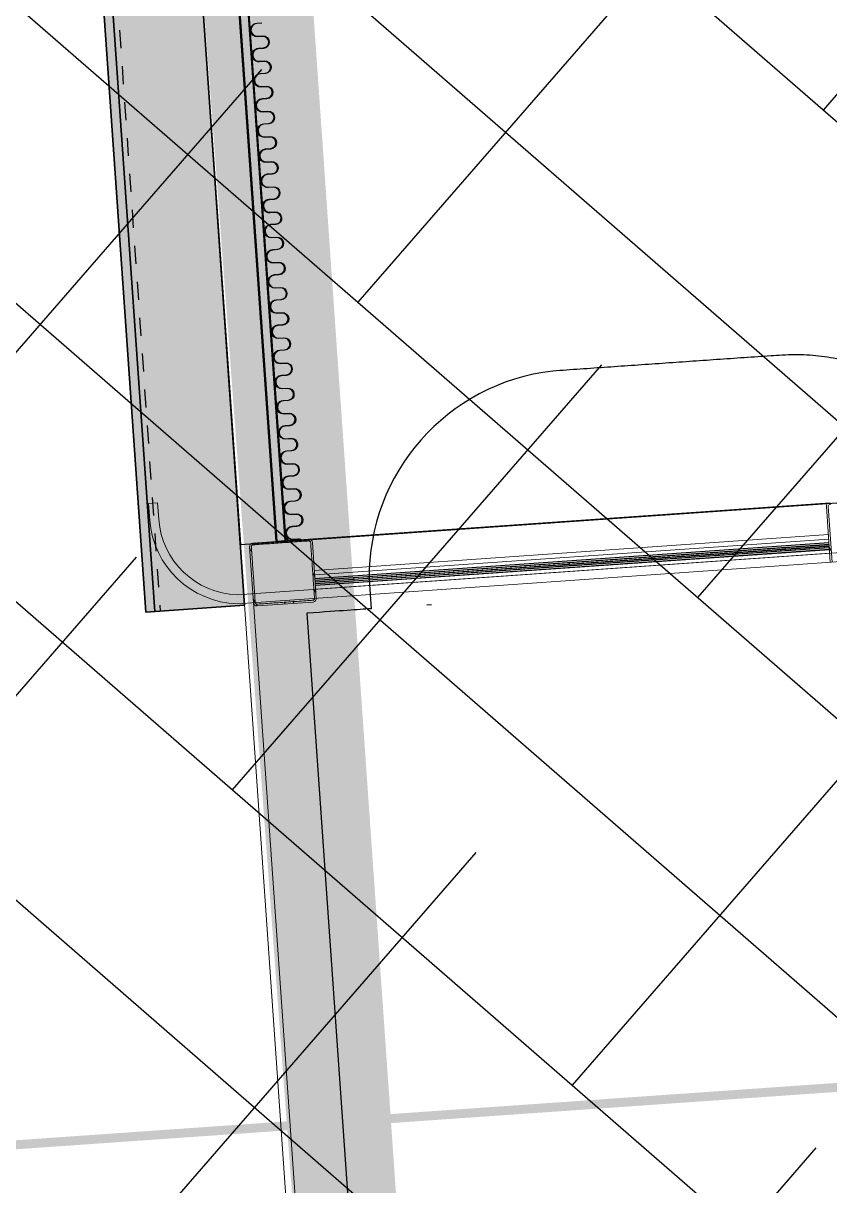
# Model space of a CAD drawing. Header units: millimetres. Extents: x 50357 to 985146, y 723188 to 1803594.
# Drawn here: x 834538.44 to 834542.92, y 818144.76 to 818151.22 of the extents above; entities that cross this region are included whole.
import ezdxf
from ezdxf.xclip import XClip

# ---------------------------------------------------------------- set-up
doc = ezdxf.new("R2010")
doc.units = ezdxf.units.MM
doc.header["$LTSCALE"] = 3
doc.header["$MEASUREMENT"] = 0
for name, pattern in [('DASHED', [19.05, 12.7, -6.35]), ('DASHED2', [0.375, 0.25, -0.125]), ('DIVIDE', [1.25, 0.5, -0.25, 0, -0.25, 0, -0.25]), ('Grid Line', [22.225, 12.7, -3.175, 3.175, -3.175]), ('XXASB-PIW-ARC-DWG-1012-MWP-XXXX-WS3-XC$0$XXXXX-PIW-P-ASB_P34_DECK_ARC-XXX$0$Member Hidden', [4.5, 2.5, -2])]:
    doc.linetypes.add(name, pattern=pattern)
doc.layers.add('-Excluded area line', color=7, linetype='DASHED2', lineweight=40)
for name, color, linetype in [('-Section line', 7, 'Continuous'), ('00-TITLEBOX', 7, 'Continuous'), ('00_Xref', 7, 'Continuous'), ('3A35X-MAGP-P-LD-00-0$0$LWK-GA_HANDRAIL', 7, 'Continuous'), ('3A35X-MAGP-P-LD-00-0$0$LWK-MA_PAVING BANDING', 8, 'Continuous')]:
    doc.layers.add(name, color=color, linetype=linetype)
for name, color, linetype, true_color in [('WKD071__', 7, 'Continuous', 0x6e6e6e), ('XXASB-PIW-ARC-DWG-1012-MWP-XXXX-WS3-XC$0$XXXXX-PIW-P-ASB_P34_DECK_ARC-XXX$0$A-ALUM_CLADD', 7, 'Continuous', 0x6e6e6e), ('XXASB-PIW-ARC-DWG-1012-MWP-XXXX-WS3-XC$0$XXXXX-PIW-P-ASB_P34_DECK_ARC-XXX$0$A-ALUM_CLADD_S', 7, 'Continuous', 0x6e6e6e), ('XXASB-PIW-ARC-DWG-1012-MWP-XXXX-WS3-XC$0$XXXXX-PIW-P-ASB_P34_DECK_ARC-XXX$0$ADS060_1', 7, 'Continuous', 0x6e6e6e), ('XXASB-PIW-ARC-DWG-1012-MWP-XXXX-WS3-XC$0$XXXXX-PIW-P-ASB_P34_DECK_ARC-XXX$0$ADS280_R', 7, 'XXASB-PIW-ARC-DWG-1012-MWP-XXXX-WS3-XC$0$XXXXX-PIW-P-ASB_P34_DECK_ARC-XXX$0$Member Hidden', 0x6e6e6e)]:
    doc.layers.add(name, color=color, linetype=linetype, true_color=true_color)
for name, color, linetype, lineweight, true_color in [('XXASB-PIW-ARC-DWG-1012-MWP-XXXX-WS3-XC$0$XXXXX-PIW-P-ASB_BRIDGE_DECK_ARC-XXX$0$A-FLOR-HRAL', 7, 'Continuous', 13, 0x6e6e6e), ('XXASB-PIW-ARC-DWG-1012-MWP-XXXX-WS3-XC$0$XXXXX-PIW-P-ASB_P34_DECK_ARC-XXX$0$ADS060', 7, 'Continuous', 25, 0x6e6e6e), ('XXASB-PIW-ARC-DWG-1012-MWP-XXXX-WS3-XC$0$XXXXX-PIW-P-ASB_P34_DECK_ARC-XXX$0$ADS280__', 7, 'Continuous', 13, 0x6e6e6e), ('XXASB-PIW-ARC-DWG-1012-MWP-XXXX-WS3-XC$0$XXXXX-PIW-P-ASB_P34_DECK_ARC-XXX$0$ADS280_BSteel', 7, 'Continuous', 13, 0x6e6e6e), ('XXASB-PIW-ARC-DWG-1012-MWP-XXXX-WS3-XC$0$XXXXX-PIW-P-ASB_P34_DECK_ARC-XXX$0$ADS280_CSteel', 7, 'Continuous', 13, 0x6e6e6e), ('XXASB-PIW-ARC-DWG-1012-MWP-XXXX-WS3-XC$0$XXXXX-PIW-P-ASB_P34_DECK_ARC-XXX$0$ADS280_S', 7, 'Continuous', 35, 0x6e6e6e)]:
    doc.layers.add(name, color=color, linetype=linetype, lineweight=lineweight, true_color=true_color)
pattern_1 = [(122.722, (835227065.1, 818090920.5), (-149.583724, -96.11217), []), (122.722, (835226878.96, 818090961.01), (-149.583724, -96.11217), [])]

# ---------------------------------------------------------------- blocks, each defined once
blk = doc.blocks.new('x-baseplan')
blk.add_lwpolyline([(834550.5505, 818213.8099), (834557.1707, 818119.1058), (834549.7388, 818118.5863), (834547.9798, 818143.7498), (834547.5808, 818143.722), (834547.5407, 818144.2956), (834539.9643, 818143.7659), (834540.0207, 818142.9597), (834532.4541, 818142.4509), (834523.9731, 818144.3196), (834526.2542, 818154.6723), (834539.4112, 818151.6754), (834539.6457, 818148.3218), (834547.2222, 818148.8514), (834547.1833, 818149.4081), (834547.5823, 818149.436), (834542.9962, 818215.0413), (834543.2207, 818215.057), (834550.326, 818213.7942), (834550.5505, 818213.8099)])
blk = doc.blocks.new('XXASB-PIW-ARC-DWG-1012-MWP-XXXX-WS3-XC$0$XXXXX-PIW-P-ASB_BRIDGE_DECK_ARC-XXX$0$Top Rail Type - Top Rail_Internal_-3272184-DECK F_F_L__ARC')
at = {"layer": 'XXASB-PIW-ARC-DWG-1012-MWP-XXXX-WS3-XC$0$XXXXX-PIW-P-ASB_BRIDGE_DECK_ARC-XXX$0$A-FLOR-HRAL'}
for p, q in [((-682184.7, 105463.2), (-682234.7, 105463.1)), ((-682234.7, 105463.1), (-682234.5, 105372)), ((-682184.7, 105463.2), (-682184.5, 105372.2)), ((-681781.4, 104874.2), (-673435.1, 104874.2)), ((-681778.9, 104924.2), (-673435.1, 104924.2))]:
    blk.add_line(p, q, dxfattribs=at)
for radius, end in [(501.4, 264.46525), (451.4, 264.16656)]:
    blk.add_arc((-681733.1, 105373.3), radius, 180.15067, end, dxfattribs=at)
blk = doc.blocks.new('XXASB-PIW-ARC-DWG-1012-MWP-XXXX-WS3-XC$0$XXXXX-PIW-P-ASB_BRIDGE_DECK_ARC-XXX$0$Railing - Sabco_Joint-3422319-DECK F_F_L__ARC')
at = {"layer": 'XXASB-PIW-ARC-DWG-1012-MWP-XXXX-WS3-XC$0$XXXXX-PIW-P-ASB_BRIDGE_DECK_ARC-XXX$0$A-FLOR-HRAL'}
for p, q in [((-8.8, 0.5), (-7.8, 0.5)), ((-8.8, 0.5), (-8.8, -0.5)), ((-7.8, 0.5), (-1.5, 0.5)), ((-7.8, -0.5), (-7.8, 0.5)), ((-1.5, -0.5), (-1.5, 0.5)), ((1.5, 0.5), (7.8, 0.5)), ((1.5, 0.5), (1.5, -0.5)), ((7.8, 0.5), (8.8, 0.5)), ((7.8, 0.5), (7.8, -0.5)), ((8.8, 0.5), (8.8, -0.5)), ((-7.8, -0.5), (-8.8, -0.5)), ((-1.5, -0.5), (-7.8, -0.5)), ((7.8, -0.5), (1.5, -0.5)), ((8.8, -0.5), (7.8, -0.5))]:
    blk.add_line(p, q, dxfattribs=at)
blk = doc.blocks.new('XXASB-PIW-ARC-DWG-1012-MWP-XXXX-WS3-XC$0$XXXXX-PIW-P-ASB_BRIDGE_DECK_ARC-XXX$0$Railing - Railing-3272202-DECK F_F_L__ARC')
at = {"layer": 'XXASB-PIW-ARC-DWG-1012-MWP-XXXX-WS3-XC$0$XXXXX-PIW-P-ASB_BRIDGE_DECK_ARC-XXX$0$A-FLOR-HRAL'}
for p, q in [((-678482.6, 105003.9), (-681342.6, 105003.9)), ((-681342.6, 104984.8), (-678482.6, 104984.8)), ((-681342.6, 104982.5), (-678482.6, 104982.4)), ((-681342.6, 104974.7), (-678482.6, 104974.7)), ((-681342.6, 104972.3), (-681342.6, 104973.3)), ((-681342.6, 104973.3), (-681128.2, 104973.3)), ((-681342.6, 104966), (-681342.6, 104972.3)), ((-681342.6, 104972.3), (-681128.1, 104972.3)), ((-681342.6, 104963), (-681342.6, 104966)), ((-681342.6, 104966), (-678482.6, 104966)), ((-681342.6, 104956.8), (-681342.6, 104963)), ((-681342.6, 104963), (-678482.6, 104963)), ((-681342.6, 104955.8), (-681342.6, 104956.8)), ((-681342.6, 104956.8), (-681128.1, 104956.8)), ((-681342.6, 104955.8), (-681128.2, 104955.8)), ((-681342.6, 104954.3), (-678482.6, 104954.3)), ((-681342.6, 104946.6), (-678482.6, 104946.6)), ((-681342.6, 104944.3), (-678482.6, 104944.2)), ((-681127.1, 104973.3), (-679928.2, 104973.3)), ((-681127.1, 104972.3), (-679928.1, 104972.3)), ((-681127.1, 104956.8), (-679928.1, 104956.8)), ((-681127.1, 104955.8), (-679928.2, 104955.8)), ((-679927.1, 104973.3), (-678728.2, 104973.3)), ((-679927.1, 104972.3), (-678728.1, 104972.3)), ((-679927.1, 104956.8), (-678728.1, 104956.8)), ((-679927.1, 104955.8), (-678728.2, 104955.8)), ((-678727.1, 104973.3), (-678482.6, 104973.3)), ((-678727.1, 104972.3), (-678482.6, 104972.3)), ((-678727.1, 104956.8), (-678482.6, 104956.8)), ((-678727.1, 104955.8), (-678482.6, 104955.8)), ((-681342.6, 104925.1), (-678482.6, 104925.1))]:
    blk.add_line(p, q, dxfattribs=at)
at = {"extrusion": (0, 0, -1), "zscale": -1, "rotation": 90.00029486388054}
for p in [(681127.6, 104964.5), (679927.6, 104964.5), (678727.6, 104964.5)]:
    blk.add_blockref('XXASB-PIW-ARC-DWG-1012-MWP-XXXX-WS3-XC$0$XXXXX-PIW-P-ASB_BRIDGE_DECK_ARC-XXX$0$Railing - Sabco_Joint-3422319-DECK F_F_L__ARC', p, dxfattribs=at)
blk = doc.blocks.new('XXASB-PIW-ARC-DWG-1012-MWP-XXXX-WS3-XC$0$XXXXX-PIW-P-ASB_BRIDGE_DECK_ARC-XXX')
at = {"layer": 'XXASB-PIW-ARC-DWG-1012-MWP-XXXX-WS3-XC$0$XXXXX-PIW-P-ASB_BRIDGE_DECK_ARC-XXX$0$A-FLOR-HRAL', "rotation": 3.999000000000387}
for name in ['XXASB-PIW-ARC-DWG-1012-MWP-XXXX-WS3-XC$0$XXXXX-PIW-P-ASB_BRIDGE_DECK_ARC-XXX$0$Railing - Railing-3272202-DECK F_F_L__ARC', 'XXASB-PIW-ARC-DWG-1012-MWP-XXXX-WS3-XC$0$XXXXX-PIW-P-ASB_BRIDGE_DECK_ARC-XXX$0$Top Rail Type - Top Rail_Internal_-3272184-DECK F_F_L__ARC']:
    blk.add_blockref(name, (835227065.1, 818090920.5), dxfattribs=at)
blk = doc.blocks.new('XXASB-PIW-ARC-DWG-1012-MWP-XXXX-WS3-XC$0$XXXXX-PIW-P-ASB_P34_DECK_ARC-XXX$0$A$C28FF3B3D')
blk.add_lwpolyline([(-3223.3, -14762.2), (-3221.4, -14768.6)])
at = {"layer": 'XXASB-PIW-ARC-DWG-1012-MWP-XXXX-WS3-XC$0$XXXXX-PIW-P-ASB_P34_DECK_ARC-XXX$0$A-ALUM_CLADD'}
blk.add_line((-3245.2, -14688.1), (-3260.7, -14635.3), dxfattribs=at)
for points in [[(-3223.3, -14762.2, 0.09367), (-3224.5, -14750.3), (-3232.2, -14724.4, -1), (-3159.3, -14702.9), (-3151.6, -14728.8, 1), (-3090.2, -14710.7), (-3097.9, -14684.8, -1), (-3025, -14663.3), (-3017.4, -14689.2, 1), (-2956, -14671.1), (-2963.6, -14645.2, -1), (-2890.7, -14623.7), (-2883.1, -14649.6, 1), (-2821.7, -14631.5), (-2829.3, -14605.6, -1), (-2756.4, -14584.1), (-2748.8, -14610, 1), (-2687.4, -14591.9), (-2695.1, -14566, -1), (-2622.2, -14544.5), (-2614.5, -14570.4, 1), (-2553.1, -14552.3), (-2560.8, -14526.4, -1), (-2487.9, -14504.9), (-2480.2, -14530.8, 1), (-2418.9, -14512.7), (-2426.5, -14486.8, -1), (-2353.6, -14465.3), (-2346, -14491.1, 1), (-2284.6, -14473), (-2292.2, -14447.1, -1), (-2219.3, -14425.6), (-2211.7, -14451.5, 1), (-2150.3, -14433.4), (-2157.9, -14407.5, -1), (-2085, -14386), (-2077.4, -14411.9, 1), (-2016, -14393.8), (-2023.7, -14367.9, -1), (-1950.8, -14346.4), (-1943.1, -14372.3, 1), (-1881.7, -14354.2), (-1889.4, -14328.3, -1), (-1816.5, -14306.8), (-1808.8, -14332.7, 1), (-1747.5, -14314.6), (-1755.1, -14288.7, -1), (-1682.2, -14267.2), (-1674.6, -14293.1, 1), (-1613.2, -14275), (-1620.8, -14249.1, -1), (-1547.9, -14227.6), (-1540.3, -14253.5, 1), (-1478.9, -14235.4), (-1486.5, -14209.5, -1), (-1413.6, -14188), (-1406, -14213.9, 1), (-1344.6, -14195.7), (-1352.3, -14169.8, -1), (-1279.4, -14148.3), (-1271.7, -14174.2, 1), (-1210.3, -14156.1), (-1218, -14130.2, -1), (-1145.1, -14108.7), (-1137.5, -14134.6, 1), (-1076.1, -14116.5), (-1083.7, -14090.6, -1), (-1010.8, -14069.1), (-1003.2, -14095, 1), (-941.8, -14076.9), (-949.4, -14051, -1), (-876.5, -14029.5), (-868.9, -14055.4, 1), (-807.5, -14037.3), (-815.2, -14011.4, -1), (-742.3, -13989.9), (-734.6, -14015.8, 1), (-673.2, -13997.7), (-680.9, -13971.8, -1), (-608, -13950.3), (-600.3, -13976.2, 1), (-539, -13958.1), (-546.6, -13932.2, -1), (-473.7, -13910.7)], [(-468.9, -13937.4), (-476.6, -13911.5, 1), (-543.7, -13931.3), (-536.1, -13957.2, -1), (-603.2, -13977), (-610.9, -13951.1, 1), (-678, -13970.9), (-670.4, -13996.8, -1), (-737.5, -14016.6), (-745.1, -13990.7, 1), (-812.3, -14010.5), (-804.6, -14036.4, -1), (-871.8, -14056.2), (-879.4, -14030.4, 1), (-946.6, -14050.2), (-938.9, -14076.1, -1), (-1006.1, -14095.9), (-1013.7, -14070, 1), (-1080.8, -14089.8), (-1073.2, -14115.7, -1), (-1140.3, -14135.5), (-1148, -14109.6, 1), (-1215.1, -14129.4), (-1207.5, -14155.3, -1), (-1274.6, -14175.1), (-1282.2, -14149.2, 1), (-1349.4, -14169), (-1341.7, -14194.9, -1), (-1408.9, -14214.7), (-1416.5, -14188.8, 1), (-1483.7, -14208.6), (-1476, -14234.5, -1), (-1543.2, -14254.3), (-1550.8, -14228.4, 1), (-1617.9, -14248.2), (-1610.3, -14274.1, -1), (-1677.4, -14293.9), (-1685.1, -14268, 1), (-1752.2, -14287.8), (-1744.6, -14313.7, -1), (-1811.7, -14333.5), (-1819.4, -14307.6, 1), (-1886.5, -14327.5), (-1878.9, -14353.3, -1), (-1946, -14373.2), (-1953.6, -14347.3, 1), (-2020.8, -14367.1), (-2013.1, -14393, -1), (-2080.3, -14412.8), (-2087.9, -14386.9, 1), (-2155.1, -14406.7), (-2147.4, -14432.6, -1), (-2214.6, -14452.4), (-2222.2, -14426.5, 1), (-2289.3, -14446.3), (-2281.7, -14472.2, -1), (-2348.8, -14492), (-2356.5, -14466.1, 1), (-2423.6, -14485.9), (-2416, -14511.8, -1), (-2483.1, -14531.6), (-2490.8, -14505.7, 1), (-2557.9, -14525.5), (-2550.3, -14551.4, -1), (-2617.4, -14571.2), (-2625, -14545.3, 1), (-2692.2, -14565.1), (-2684.5, -14591, -1), (-2751.7, -14610.8), (-2759.3, -14584.9, 1), (-2826.5, -14604.7), (-2818.8, -14630.6, -1), (-2886, -14650.5), (-2893.6, -14624.6, 1), (-2960.7, -14644.4), (-2953.1, -14670.3, -1), (-3020.2, -14690.1), (-3027.9, -14664.2, 1), (-3095, -14684), (-3087.4, -14709.9, -1), (-3154.5, -14729.7), (-3162.1, -14703.8, 1), (-3229.3, -14723.6), (-3221.6, -14749.5, -0.139026), (-3221.4, -14768.6, -0.139026)]]:
    blk.add_lwpolyline(points, format="xyb", dxfattribs=at)
at = {"layer": 'XXASB-PIW-ARC-DWG-1012-MWP-XXXX-WS3-XC$0$XXXXX-PIW-P-ASB_P34_DECK_ARC-XXX$0$A-ALUM_CLADD_S'}
for points in [[(-3260.7, -14635.3), (200, -13615), (200, -12975.5)], [(-3259.3, -14640.1), (205, -13618.7), (205, -12975.5)], [(-3246.6, -14683.3), (250, -13652.4), (250, -12975.5)], [(-3245.2, -14688.1), (255, -13656.1), (255, -12975.5)]]:
    blk.add_lwpolyline(points, dxfattribs=at)
blk = doc.blocks.new('XXASB-PIW-ARC-DWG-1012-MWP-XXXX-WS3-XC$0$XXXXX-PIW-P-ASB_P34_DECK_ARC-XXX')
at = {"layer": 'XXASB-PIW-ARC-DWG-1012-MWP-XXXX-WS3-XC$0$XXXXX-PIW-P-ASB_P34_DECK_ARC-XXX$0$ADS060', "extrusion": (3.2575e-17, -2.55663e-18, -1)}
blk.add_hatch(color=256, dxfattribs=at).paths.add_polyline_path([(-834539170.5, 818147949.5), (-834539669.3, 818147984.4), (-834539411.1, 818151675.6), (-834538901.8, 818151791.6)])
at = {"layer": 'XXASB-PIW-ARC-DWG-1012-MWP-XXXX-WS3-XC$0$XXXXX-PIW-P-ASB_P34_DECK_ARC-XXX$0$ADS060_1', "extrusion": (5.58023e-16, 2.61894e-17, -1)}
blk.add_hatch(color=256, dxfattribs=at).paths.add_polyline_path([(-834539120.6, 818147946), (-834539170.5, 818147949.5), (-834538901.8, 818151791.6), (-834538850.8, 818151803.2)])
at = {"layer": 'XXASB-PIW-ARC-DWG-1012-MWP-XXXX-WS3-XC$0$XXXXX-PIW-P-ASB_P34_DECK_ARC-XXX$0$ADS280_CSteel'}
h = blk.add_hatch(dxfattribs=at)
h.set_pattern_fill('FP_1', color=256, style=0, pattern_type=2)
h.set_pattern_definition(pattern_1)
h.paths.add_polyline_path([(834543269.7, 818148247.3), (834543248.1, 818148556.6), (834543241.3, 818148570.3), (834543226.7, 818148575.1), (834542917.5, 818148553.5), (834542903.8, 818148546.7), (834542898.9, 818148532.2), (834542920.6, 818148222.9), (834542927.4, 818148209.2), (834542941.9, 818148204.4), (834543251.2, 818148226), (834543264.9, 818148232.8)], flags=0)
h.paths.add_polyline_path([(834543259.7, 818148246.6), (834543257.3, 818148239.4), (834543250.5, 818148236), (834542941.2, 818148214.4), (834542934, 818148216.8), (834542930.5, 818148223.6), (834542908.9, 818148532.9), (834542911.3, 818148540.1), (834542918.2, 818148543.6), (834543227.4, 818148565.2), (834543234.7, 818148562.7), (834543238.1, 818148555.9), (834543256, 818148299.9)], flags=0)
h = blk.add_hatch(dxfattribs=at)
h.set_pattern_fill('FP_1', color=256, style=0, pattern_type=2)
h.set_pattern_definition(pattern_1)
h.paths.add_polyline_path([(834540067.5, 818148023.5), (834540045.9, 818148332.7), (834540039.1, 818148346.4), (834540024.6, 818148351.3), (834539715.3, 818148329.7), (834539701.6, 818148322.9), (834539696.8, 818148308.3), (834539718.4, 818147999.1), (834539725.2, 818147985.4), (834539739.7, 818147980.5), (834540049, 818148002.1), (834540062.7, 818148009), (834540066.3, 818148020)], flags=0)
h.paths.add_polyline_path([(834540057.5, 818148022.8), (834540055.1, 818148015.5), (834540048.3, 818148012.1), (834539739, 818147990.5), (834539731.8, 818147992.9), (834539728.4, 818147999.8), (834539706.7, 818148309), (834539709.2, 818148316.3), (834539716, 818148319.7), (834540025.3, 818148341.3), (834540032.5, 818148338.9), (834540035.9, 818148332), (834540051.9, 818148104.3)], flags=0)
at = {"layer": 'XXASB-PIW-ARC-DWG-1012-MWP-XXXX-WS3-XC$0$XXXXX-PIW-P-ASB_P34_DECK_ARC-XXX$0$ADS280__'}
for p, q in [((834542898.9, 818148532.2), (834542920.6, 818148222.9)), ((834542930.5, 818148223.6), (834542908.9, 818148532.9)), ((834539964.9, 818143758.2), (834539644.9, 818148333.6)), ((834540024.6, 818148351.3), (834539715.3, 818148329.7)), ((834540067.5, 818148023.5), (834540045.9, 818148332.7)), ((834542909.8, 818148377.6), (834540056.7, 818148178.1)), ((834539696.8, 818148308.3), (834539718.4, 818147999.1)), ((834539718.4, 818147998.8), (834539991.2, 818144099)), ((834539739.7, 818147980.5), (834540049, 818148002.1))]:
    blk.add_line(p, q, dxfattribs=at)
for centre, major_axis, start_param, end_param in [((834542918.9, 818148533.6), (-10.5, 17), 5.802892, 7.373689), ((834542918.9, 818148533.6), (-5.02, 8.65), 5.826684, 7.39748), ((834539716.7, 818148309.7), (-19.8, 2.5), 4.90816, 6.478956), ((834540026, 818148331.3), (2.5, 19.8), 4.90816, 6.478956), ((834539738.3, 818148000.5), (11.1, 16.6), 2.230214, 3.801011), ((834540047.6, 818148022.1), (-14.6, 13.6), 2.39109, 3.961886)]:
    blk.add_ellipse(centre, major_axis=major_axis, ratio=1, start_param=start_param, end_param=end_param, dxfattribs=at)
blk.add_rational_spline([(834539739, 818147990.5), (834539893.6, 818148001.3), (834540048.3, 818148012.1), (834540058.2, 818148012.8), (834540057.5, 818148022.8), (834540046.7, 818148177.4), (834540035.9, 818148332), (834540035.6, 818148336.2), (834540032.5, 818148338.9), (834540029.4, 818148341.6), (834540025.3, 818148341.3), (834539870.6, 818148330.5), (834539716, 818148319.7), (834539706, 818148319), (834539706.7, 818148309), (834539717.5, 818148154.4), (834539728.4, 818147999.8), (834539729, 818147989.8), (834539739, 818147990.5)], [1, 1, 1, 0.707106781187, 1, 1, 1, 0.923879532511, 1, 0.923879532511, 1, 1, 1, 0.707106781187, 1, 1, 1, 0.707106781187, 1], degree=2, knots=[0, 0, 0, 1, 1, 2.570796, 2.570796, 3.570796, 3.570796, 4.356194, 4.356194, 5.141593, 5.141593, 6.141593, 6.141593, 7.712389, 7.712389, 8.712389, 8.712389, 10.283185, 10.283185, 10.283185], dxfattribs=at)
at = {"layer": 'XXASB-PIW-ARC-DWG-1012-MWP-XXXX-WS3-XC$0$XXXXX-PIW-P-ASB_P34_DECK_ARC-XXX$0$ADS280_BSteel'}
blk.add_line((834542917.5, 818148553.5), (834540024.6, 818148351.3), dxfattribs=at)
at = {"layer": 'XXASB-PIW-ARC-DWG-1012-MWP-XXXX-WS3-XC$0$XXXXX-PIW-P-ASB_P34_DECK_ARC-XXX$0$ADS280_R'}
blk.add_line((834538933, 818151775.2), (834539200.4, 818147951.6), dxfattribs=at)
at = {"layer": 'XXASB-PIW-ARC-DWG-1012-MWP-XXXX-WS3-XC$0$XXXXX-PIW-P-ASB_P34_DECK_ARC-XXX$0$ADS280_S'}
for p, q in [((834538851.9, 818151788.1), (834539120.6, 818147946)), ((834538901.8, 818151791.6), (834539170.5, 818147949.5)), ((834539669.3, 818147984.4), (834539411.1, 818151675.6)), ((834539120.6, 818147946), (834539669.3, 818147984.4))]:
    blk.add_line(p, q, dxfattribs=at)
at = {"layer": 'XXASB-PIW-ARC-DWG-1012-MWP-XXXX-WS3-XC$0$XXXXX-PIW-P-ASB_P34_DECK_ARC-XXX$0$A-ALUM_CLADD', "rotation": 77.57393732135162}
blk.add_blockref('XXASB-PIW-ARC-DWG-1012-MWP-XXXX-WS3-XC$0$XXXXX-PIW-P-ASB_P34_DECK_ARC-XXX$0$A$C28FF3B3D', (834526254.2, 818154672.3), dxfattribs=at)
blk.add_blockref('XXASB-PIW-ARC-DWG-1012-MWP-XXXX-WS3-XC$0$XXXXX-PIW-P-ASB_P34_DECK_ARC-XXX$0$A$C28FF3B3D', (834526254.2, 818154672.3), dxfattribs=at)
blk = doc.blocks.new('XXASB-PIW-ARC-DWG-1012-MWP-XXXX-WS3-XC')
for name in ['XXASB-PIW-ARC-DWG-1012-MWP-XXXX-WS3-XC$0$XXXXX-PIW-P-ASB_BRIDGE_DECK_ARC-XXX', 'XXASB-PIW-ARC-DWG-1012-MWP-XXXX-WS3-XC$0$XXXXX-PIW-P-ASB_P34_DECK_ARC-XXX']:
    blk.add_blockref(name, (0, 0))

msp = doc.modelspace()

# ---------------------------------------------------------------- hatches: boundary and pattern name
at = {"layer": '-Excluded area line'}
h = msp.add_hatch(dxfattribs=at)
h.set_pattern_fill('ANSI31', color=256)
h.set_pattern_definition([(45, (0, -1e-20), (-0.088388347648, 0.088388347648), [])])
edge = h.paths.add_edge_path(flags=0)
edge.add_arc((834576.0018, 818046.0853), 0.5122, 0, 360)
edge = h.paths.add_edge_path(flags=17)
edge.add_line((834509.6545, 817903.2275), (834493.6514, 818132.2001))
edge.add_line((834493.6514, 818132.2001), (834495.2223, 818132.3099))
edge.add_line((834495.2223, 818132.3099), (834492.4442, 818172.006))
edge.add_line((834492.4442, 818172.006), (834490.7844, 818173.101))
edge.add_line((834490.7844, 818173.101), (834489.6765, 818188.9415))
edge.add_line((834489.6765, 818188.9415), (834489.6774, 818188.9421))
edge.add_arc((834477.0466, 818171.6149), 21.4422, 53.90525, 53.90955, ccw=False)
edge.add_line((834489.6787, 818188.9412), (834492.8109, 818186.3755))
edge.add_line((834492.8109, 818186.3755), (834497.7494, 818181.813))
edge.add_arc((834561.6075, 818267.2782), 106.6872, 233.233545, 261.758005)
edge.add_line((834546.3134, 818161.6929), (834554.1557, 818160.6631))
edge.add_line((834554.1557, 818160.6631), (834570.5637, 818158.5084))
edge.add_line((834570.5637, 818158.5084), (834605.9636, 818157.5669))
edge.add_line((834605.9636, 818157.5669), (834605.9639, 818157.5666))
edge.add_line((834605.9639, 818157.5666), (834605.9667, 818157.5668))
edge.add_line((834605.9667, 818157.5668), (834630.1531, 818158.3824))
edge.add_line((834630.1531, 818158.3824), (834633.0978, 818158.5888))
edge.add_line((834633.0978, 818158.5888), (834636.8138, 818105.5105))
edge.add_line((834636.8138, 818105.5105), (834642.7992, 818105.9295))
edge.add_line((834642.7992, 818105.9295), (834646.2911, 818056.0516))
edge.add_line((834646.2911, 818056.0516), (834640.3051, 818055.6325))
edge.add_line((834640.3051, 818055.6325), (834643.399, 818011.4407))
edge.add_line((834643.399, 818011.4407), (834641.1551, 818011.2836))
edge.add_line((834641.1551, 818011.2836), (834643.4009, 817979.1978))
edge.add_line((834643.4009, 817979.1978), (834644.173, 817967.859))
edge.add_line((834644.173, 817967.859), (834644.8988, 817967.9097))
edge.add_line((834644.8988, 817967.9097), (834645.6245, 817967.9604))
edge.add_line((834645.6245, 817967.9604), (834648.1218, 817931.8786))
edge.add_line((834648.1218, 817931.8786), (834646.7337, 817931.6033))
edge.add_line((834646.7337, 817931.6033), (834552.2507, 817919.4891))
edge.add_line((834552.2507, 817919.4891), (834509.6545, 817903.2275))
edge = h.paths.add_edge_path(flags=0)
edge.add_arc((834576.0018, 818046.0853), 0.5122, 0, 360)
h.paths.add_polyline_path([(834583.1485, 817943.8543), (834576.0018, 818046.0853), (834503.6783, 818041.0294), (834511.7505, 817925.5589), (834547.4409, 817939.3012)], flags=0)
h.paths.add_polyline_path([(834576.0018, 818046.0853), (834503.6783, 818041.0294), (834511.7505, 817925.5589), (834547.4409, 817939.3012), (834583.1485, 817943.8543)], flags=0)
h.paths.add_polyline_path([(834576.6662, 818044.0156), (834589.1533, 818044.8886), (834588.9683, 818047.5356), (834576.4812, 818046.6627)], flags=8)
h.paths.add_polyline_path([(834616.9632, 817995.7728), (834587.3341, 817993.7015), (834583.9069, 818042.7253), (834613.536, 818044.7966)], flags=0)
edge = h.paths.add_edge_path(flags=17)
edge.add_line((834509.6545, 817903.2275), (834493.6514, 818132.2001))
edge.add_line((834493.6514, 818132.2001), (834495.2223, 818132.3099))
edge.add_line((834495.2223, 818132.3099), (834492.4442, 818172.006))
edge.add_line((834492.4442, 818172.006), (834490.7844, 818173.101))
edge.add_line((834490.7844, 818173.101), (834489.6765, 818188.9415))
edge.add_line((834489.6765, 818188.9415), (834489.6774, 818188.9421))
edge.add_arc((834477.0466, 818171.6149), 21.4422, 53.90525, 53.90955, ccw=False)
edge.add_line((834489.6787, 818188.9412), (834492.8109, 818186.3755))
edge.add_line((834492.8109, 818186.3755), (834497.7494, 818181.813))
edge.add_arc((834561.6075, 818267.2782), 106.6872, 233.233545, 261.758005)
edge.add_line((834546.3134, 818161.6929), (834554.1557, 818160.6631))
edge.add_line((834554.1557, 818160.6631), (834570.5637, 818158.5084))
edge.add_line((834570.5637, 818158.5084), (834605.9636, 818157.5669))
edge.add_line((834605.9636, 818157.5669), (834605.9639, 818157.5666))
edge.add_line((834605.9639, 818157.5666), (834605.9667, 818157.5668))
edge.add_line((834605.9667, 818157.5668), (834630.1531, 818158.3824))
edge.add_line((834630.1531, 818158.3824), (834633.0978, 818158.5888))
edge.add_line((834633.0978, 818158.5888), (834636.8138, 818105.5105))
edge.add_line((834636.8138, 818105.5105), (834642.7992, 818105.9295))
edge.add_line((834642.7992, 818105.9295), (834646.2911, 818056.0516))
edge.add_line((834646.2911, 818056.0516), (834640.3051, 818055.6325))
edge.add_line((834640.3051, 818055.6325), (834643.399, 818011.4407))
edge.add_line((834643.399, 818011.4407), (834641.1551, 818011.2836))
edge.add_line((834641.1551, 818011.2836), (834643.4009, 817979.1978))
edge.add_line((834643.4009, 817979.1978), (834644.173, 817967.859))
edge.add_line((834644.173, 817967.859), (834644.8988, 817967.9097))
edge.add_line((834644.8988, 817967.9097), (834645.6245, 817967.9604))
edge.add_line((834645.6245, 817967.9604), (834648.1218, 817931.8786))
edge.add_line((834648.1218, 817931.8786), (834646.7337, 817931.6033))
edge.add_line((834646.7337, 817931.6033), (834552.2507, 817919.4891))
edge.add_line((834552.2507, 817919.4891), (834509.6545, 817903.2275))
edge = h.paths.add_edge_path(flags=0)
edge.add_line((834542.9142, 818105.8473), (834540.3821, 818142.0821))
edge.add_line((834540.3821, 818142.0821), (834533.5274, 818141.6208))
edge.add_line((834533.5274, 818141.6208), (834523.2582, 818143.8637))
edge.add_line((834523.2582, 818143.8637), (834525.899, 818155.8488))
edge.add_arc((834558.5896, 818267.564), 116.4, 237.276176, 253.689242, ccw=False)
edge.add_line((834495.6649, 818169.6383), (834500.3325, 818102.8705))
edge.add_line((834500.3325, 818102.8705), (834542.9142, 818105.8473))
h.paths.add_polyline_path([(834566.6351, 818107.5037), (834563.804, 818148.0022), (834606.4619, 818147.2761), (834609.0351, 818110.4697)], flags=0)
h = msp.add_hatch()
h.set_pattern_fill('NET3', color=256, scale=18)
h.set_pattern_definition([(273.999, (834525.5252, 818208.8837), (2.24452, 0.15691), []), (333.999, (834525.5252, 818208.8837), (0.986374, 2.02227), []), (33.999, (834525.5252, 818208.8837), (-1.25815, 1.86536), [])])
edge = h.paths.add_edge_path()
edge.add_arc((834558.4524, 818268.9728), 117.4715, 237.761019, 253.81498)
edge.add_line((834525.7084, 818156.1571), (834525.5327, 818155.3418))
edge.add_line((834525.5327, 818155.3418), (834526.3736, 818155.2143))
edge.add_line((834526.3736, 818155.2143), (834523.9731, 818144.3196))
edge.add_line((834523.9731, 818144.3196), (834532.4541, 818142.4509))
edge.add_line((834532.4541, 818142.4509), (834540.2756, 818142.9709))
edge.add_line((834540.2756, 818142.9709), (834540.6028, 818143.4369))
edge.add_line((834540.6028, 818143.4369), (834541.3562, 818133.2615))
edge.add_line((834541.3562, 818133.2615), (834534.877, 818132.7812))
edge.add_line((834534.877, 818132.7812), (834535.2998, 818127.0768))
edge.add_line((834535.2998, 818127.0768), (834537.449, 818127.2361))
edge.add_line((834537.449, 818127.2361), (834537.5778, 818125.4987))
edge.add_line((834537.5778, 818125.4987), (834541.9073, 818125.8197))
edge.add_line((834541.9073, 818125.8197), (834543.3561, 818106.2519))
edge.add_line((834543.3561, 818106.2519), (834500.4074, 818103.0685))
edge.add_line((834500.4074, 818103.0685), (834498.5058, 818129.4005))
edge.add_line((834498.5058, 818129.4005), (834510.4653, 818130.2871))
edge.add_line((834510.4653, 818130.2871), (834509.9985, 818136.5839))
edge.add_line((834509.9985, 818136.5839), (834498.0452, 818135.6978))
edge.add_line((834498.0452, 818135.6978), (834497.6521, 818141.0009))
edge.add_line((834497.6521, 818141.0009), (834497.9031, 818141.0194))
edge.add_line((834497.9031, 818141.0194), (834495.7871, 818169.6118))
h = msp.add_hatch()
h.set_pattern_fill('ANSI38', color=256, scale=10)
h.set_pattern_definition([(318.9989, (834525.5252, 818208.8837), (0.820092, 0.943371), []), (48.9989, (834525.5252, 818208.8837), (0.696812, 2.706834), [3.125, -1.875])])
edge = h.paths.add_edge_path()
edge.add_line((834539.7435, 818152.2684), (834526.3736, 818155.2143))
edge.add_line((834526.3736, 818155.2143), (834523.9731, 818144.3196))
edge.add_line((834523.9731, 818144.3196), (834532.4541, 818142.4509))
edge.add_line((834532.4541, 818142.4509), (834540.3822, 818142.974))
edge.add_line((834540.3822, 818142.974), (834540.4439, 818142.0922))
edge.add_line((834540.4439, 818142.0922), (834542.5009, 818112.666))
edge.add_line((834542.5009, 818112.666), (834565.1617, 818114.2501))
edge.add_line((834565.1617, 818114.2501), (834563.2872, 818141.0655))
edge.add_line((834563.2872, 818141.0655), (834556.0284, 818141.1832))
edge.add_line((834556.0284, 818141.1832), (834555.3405, 818151.0238))
edge.add_line((834555.3405, 818151.0238), (834562.5993, 818150.9061))
edge.add_line((834562.5993, 818150.9061), (834562.0153, 818159.2601))
edge.add_line((834562.0153, 818159.2601), (834560.518, 818159.716))
edge.add_line((834560.518, 818159.716), (834554.7192, 818160.5625))
edge.add_arc((834570.7126, 818279.8246), 120.3297, 257.639716, 262.362038, ccw=False)
edge.add_line((834544.955, 818162.284), (834538.9467, 818163.4835))
edge.add_line((834538.9467, 818163.4835), (834539.7435, 818152.2684))

# ---------------------------------------------------------------- linework, layer by layer
at = {"layer": '-Excluded area line', "ltscale": 100, "const_width": 0.1, "flags": 128}
msp.add_lwpolyline([(834540.3822, 818142.974), (834539.7435, 818152.2684), (834526.3736, 818155.2143), (834523.9731, 818144.3196), (834532.4541, 818142.4509)], close=True, dxfattribs=at)
at = {"layer": '-Section line', "linetype": 'Grid Line', "ltscale": 2, "const_width": 0.05, "flags": 128}
msp.add_lwpolyline([(834522.6298, 818147.7393), (834535.572, 818144.7914), (834564.9882, 818146.8478)], dxfattribs=at)
at = {"linetype": 'DASHED', "ltscale": 3, "const_width": 0.5}
msp.add_lwpolyline([(834562.0153, 818159.2601), (834560.5128, 818159.6818), (834548.9307, 818161.4774), (834544.955, 818162.284), (834538.9467, 818163.4835), (834542.5009, 818112.666), (834565.1617, 818114.2501)], close=True, dxfattribs=at)
at = {"layer": '00-TITLEBOX', "color": 96, "linetype": 'DIVIDE', "ltscale": 100, "const_width": 0.5}
msp.add_lwpolyline([(834495.7871, 818169.6118, 0.070163), (834525.7084, 818156.1571), (834525.5327, 818155.3418), (834539.6292, 818152.1892), (834540.2797, 818143.4138), (834540.6028, 818143.4369), (834541.3562, 818133.2615), (834534.877, 818132.7812), (834535.2998, 818127.0768), (834537.449, 818127.2361), (834537.5778, 818125.4987), (834541.9073, 818125.8197), (834543.3561, 818106.2519), (834500.4074, 818103.0685), (834498.5058, 818129.4005), (834510.4653, 818130.2871), (834509.9985, 818136.5839), (834498.0452, 818135.6978), (834497.6521, 818141.0009), (834497.9031, 818141.0194), (834495.7871, 818169.6118)], format="xyb", dxfattribs=at)
at = {"layer": '3A35X-MAGP-P-LD-00-0$0$LWK-GA_HANDRAIL', "color": 2, "lineweight": 30, "ltscale": 0.5}
msp.add_line((834540.0156, 818147.94), (834540.2791, 818144.1663), dxfattribs=at)
at = {"layer": '3A35X-MAGP-P-LD-00-0$0$LWK-GA_HANDRAIL', "color": 1, "lineweight": 30, "ltscale": 0.5}
msp.add_lwpolyline([(834541.3795, 818149.2842, 0.384758), (834540.361, 818148.1267), (834540.3724, 818147.9649)], format="xyb", dxfattribs=at)
msp.add_rational_spline([(834545.4793, 818138.6632), (834544.7177, 818143.4914), (834543.9561, 818148.3196), (834543.7775, 818149.4517), (834542.6343, 818149.3718), (834542.0075, 818149.3281), (834541.3806, 818149.2843)], [1.00000011919, 1, 1, 0.737100834088, 1, 1, 1], degree=2, knots=[1397.536704, 1397.536704, 1397.536704, 11173.331387, 11173.331387, 13028.396767, 13028.396767, 14285.118087, 14285.118087, 14285.118087], dxfattribs=at)
msp.add_open_spline([(834540.3724, 818147.9649), (834540.293, 818147.9594), (834540.2136, 818147.9539), (834540.0156, 818147.94)], degree=3, dxfattribs=at)
at = {"layer": '3A35X-MAGP-P-LD-00-0$0$LWK-MA_PAVING BANDING'}
msp.add_line((834540.6806, 818147.9865), (834540.7064, 818147.9883), dxfattribs=at)

# ---------------------------------------------------------------- block references
at = {"layer": '00_Xref'}
ref = msp.add_blockref('x-baseplan', (0, 0), dxfattribs=at)
XClip(ref).set_block_clipping_path([(834202.4041511728, 818417.7787976696), (834906.6320897909, 818467.0097314056), (834956.0121295976, 817760.6488927433), (834251.7841909796, 817711.4179590072)])
at = {"layer": 'WKD071__', "xscale": 0.001, "yscale": 0.001, "zscale": 0.001}
msp.add_blockref('XXASB-PIW-ARC-DWG-1012-MWP-XXXX-WS3-XC', (0, 0), dxfattribs=at)

doc.saveas('drawing.dxf')
